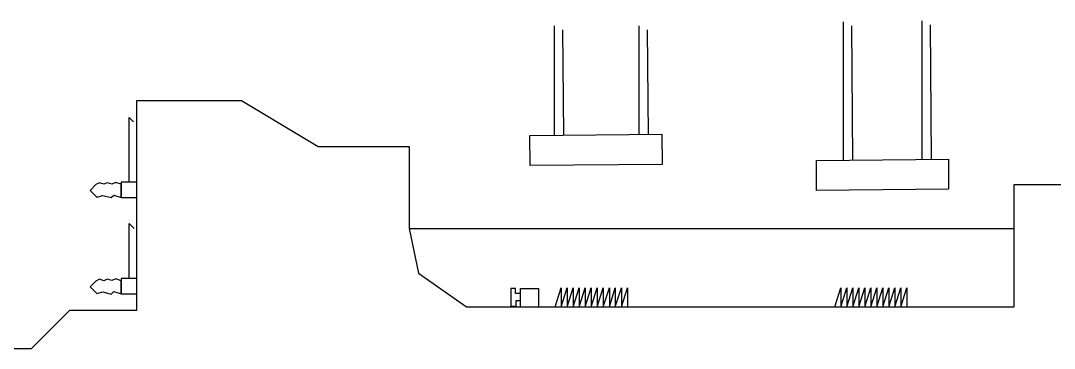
# Model space of a CAD drawing. Header units: millimetres. Extents: x 1187 to 5752, y 1467 to 1991.
# Drawn here: x 2651 to 3710, y 1631 to 1967 of the extents above; entities that cross this region are included whole.
import ezdxf

# ---------------------------------------------------------------- set-up
doc = ezdxf.new("R2010")
doc.units = ezdxf.units.MM

msp = doc.modelspace()

# ---------------------------------------------------------------- linework, layer by layer
for p, q in [((3197.8, 1850.4), (3197.8, 1962.3)), ((3284.7, 1850.4), (3284.7, 1962.3)), ((3494.1, 1824.5), (3494.1, 1966.4)), ((3503.7, 1824.5), (3502.7, 1962.1)), ((3574.8, 1825.5), (3574.8, 1967.4)), ((3584.4, 1825.5), (3583.4, 1963.1)), ((3207.4, 1850.4), (3206.4, 1958)), ((3294.2, 1850.4), (3293.2, 1958)), ((2769.8, 1670.6), (2769.8, 1885.5)), ((2769.8, 1885.5), (2877, 1885.5)), ((2877, 1885.5), (2955.6, 1838.5)), ((2761.8, 1801.9), (2761.8, 1868.2)), ((2761.8, 1868.2), (2766.2, 1863.8)), ((2955.6, 1838.5), (3048.9, 1838.5)), ((3048.9, 1838.5), (3048.9, 1754.3)), ((2748.2, 1801.6), (2744.3, 1799.9)), ((2753.8, 1799.6), (2748.2, 1801.6)), ((2769.8, 1801.9), (2753.8, 1801.9)), ((2753.8, 1801.9), (2753.8, 1786)), ((2727.8, 1799.3), (2721.8, 1793.3)), ((2721.8, 1793.3), (2728.8, 1786.3)), ((2731.5, 1801.1), (2727.8, 1799.3)), ((2736.1, 1799.6), (2731.5, 1801.1)), ((2739.5, 1801.3), (2736.1, 1799.6)), ((2744.3, 1799.9), (2739.5, 1801.3)), ((2753.8, 1786), (2753.8, 1799.6)), ((3669.2, 1673.8), (3669.2, 1799.4)), ((3669.2, 1799.4), (3751.6, 1799.4)), ((2728.8, 1786.3), (2735, 1788.2)), ((2735, 1788.2), (2743.4, 1786)), ((2743.4, 1786), (2746.1, 1788.6)), ((2746.1, 1788.6), (2753.8, 1786)), ((2753.8, 1786), (2769.8, 1786)), ((2761.8, 1703), (2761.8, 1759.5)), ((2761.8, 1759.5), (2766.9, 1754.4)), ((3048.9, 1754.3), (3058.5, 1708.5)), ((3058.5, 1708.5), (3107.7, 1673.8)), ((2727.8, 1700.4), (2721.8, 1694.4)), ((2731.5, 1702.2), (2727.8, 1700.4)), ((2736.1, 1700.7), (2731.5, 1702.2)), ((2739.5, 1702.4), (2736.1, 1700.7)), ((2744.3, 1701.1), (2739.5, 1702.4)), ((2748.2, 1702.8), (2744.3, 1701.1)), ((2753.8, 1700.8), (2748.2, 1702.8)), ((2769.8, 1703), (2753.8, 1703)), ((2753.8, 1703), (2753.8, 1687.2)), ((2753.8, 1687.2), (2753.8, 1700.8)), ((2721.8, 1694.4), (2728.8, 1687.5)), ((2728.8, 1687.5), (2735, 1689.4)), ((2735, 1689.4), (2743.4, 1687.1)), ((2743.4, 1687.1), (2746.1, 1689.8)), ((2746.1, 1689.8), (2753.8, 1687.2)), ((2753.8, 1687.2), (2769.8, 1687.2)), ((3158, 1692.9), (3153.3, 1692.9)), ((3153.3, 1692.9), (3153.3, 1674.7)), ((3158, 1687.7), (3158, 1692.9)), ((3162.5, 1687.7), (3158, 1687.7)), ((3163, 1673.8), (3163, 1692.9)), ((3163, 1692.9), (3181.7, 1692.9)), ((3181.7, 1692.9), (3181.7, 1673.8)), ((3198.6, 1673.8), (3204.8, 1693.3)), ((3204.8, 1693.3), (3204.8, 1673.8)), ((3204.8, 1673.8), (3211, 1693.3)), ((3211, 1693.3), (3211, 1673.8)), ((3211, 1673.8), (3217.1, 1693.3)), ((3217.1, 1693.3), (3217.1, 1673.8)), ((3217.1, 1673.8), (3223.3, 1693.3)), ((3223.3, 1693.3), (3223.3, 1673.8)), ((3223.3, 1673.8), (3229.5, 1693.3)), ((3229.5, 1693.3), (3229.5, 1673.8)), ((3229.5, 1673.8), (3235.6, 1693.3)), ((3235.6, 1693.3), (3235.6, 1673.8)), ((3235.6, 1673.8), (3241.8, 1693.3)), ((3241.8, 1693.3), (3241.8, 1673.8)), ((3241.8, 1673.8), (3248, 1693.3)), ((3248, 1693.3), (3248, 1673.8)), ((3248, 1673.8), (3254.2, 1693.3)), ((3254.2, 1693.3), (3254.2, 1673.8)), ((3254.2, 1673.8), (3260.3, 1693.3)), ((3260.3, 1693.3), (3260.3, 1673.8)), ((3260.3, 1673.8), (3266.5, 1693.3)), ((3266.5, 1693.3), (3266.5, 1673.8)), ((3266.5, 1673.8), (3272.7, 1693.3)), ((3272.7, 1693.3), (3272.7, 1673.8)), ((3485.3, 1673.8), (3491.4, 1693.3)), ((3491.4, 1693.3), (3491.4, 1673.8)), ((3491.4, 1673.8), (3497.6, 1693.3)), ((3497.6, 1693.3), (3497.6, 1673.8)), ((3497.6, 1673.8), (3503.8, 1693.3)), ((3503.8, 1693.3), (3503.8, 1673.8)), ((3503.8, 1673.8), (3509.9, 1693.3)), ((3509.9, 1693.3), (3509.9, 1673.8)), ((3509.9, 1673.8), (3516.1, 1693.3)), ((3516.1, 1693.3), (3516.1, 1673.8)), ((3516.1, 1673.8), (3522.3, 1693.3)), ((3522.3, 1693.3), (3522.3, 1673.8)), ((3522.3, 1673.8), (3528.5, 1693.3)), ((3528.5, 1693.3), (3528.5, 1673.8)), ((3528.5, 1673.8), (3534.6, 1693.3)), ((3534.6, 1693.3), (3534.6, 1673.8)), ((3534.6, 1673.8), (3540.8, 1693.3)), ((3540.8, 1693.3), (3540.8, 1673.8)), ((3540.8, 1673.8), (3547, 1693.3)), ((3547, 1693.3), (3547, 1673.8)), ((3547, 1673.8), (3553.1, 1693.3)), ((3553.1, 1693.3), (3553.1, 1673.8)), ((3553.1, 1673.8), (3559.3, 1693.3)), ((3559.3, 1693.3), (3559.3, 1673.8)), ((3153.3, 1674.7), (3158.5, 1674.7)), ((3158.5, 1674.7), (3158.5, 1680.4)), ((3158.5, 1680.4), (3161.5, 1680.4)), ((3161.5, 1680.4), (3162.5, 1680.4)), ((2661.9, 1631.4), (2701.1, 1670.6)), ((2701.1, 1670.6), (2769.8, 1670.6)), ((3107.7, 1673.8), (3669.2, 1673.8)), ((2498.9, 1631.4), (2661.9, 1631.4))]:
    msp.add_line(p, q)
at = {"color": 143, "true_color": 0x7aafdf}
msp.add_line((3048.9, 1754.3), (3669.2, 1754.3), dxfattribs=at)
for points in [[(3172.8, 1849.7), (3308.1, 1851), (3308.3, 1820), (3173, 1818.8)], [(3466.5, 1824.2), (3601.8, 1825.5), (3602, 1794.5), (3466.7, 1793.3)]]:
    msp.add_lwpolyline(points, close=True)

doc.saveas('drawing.dxf')
